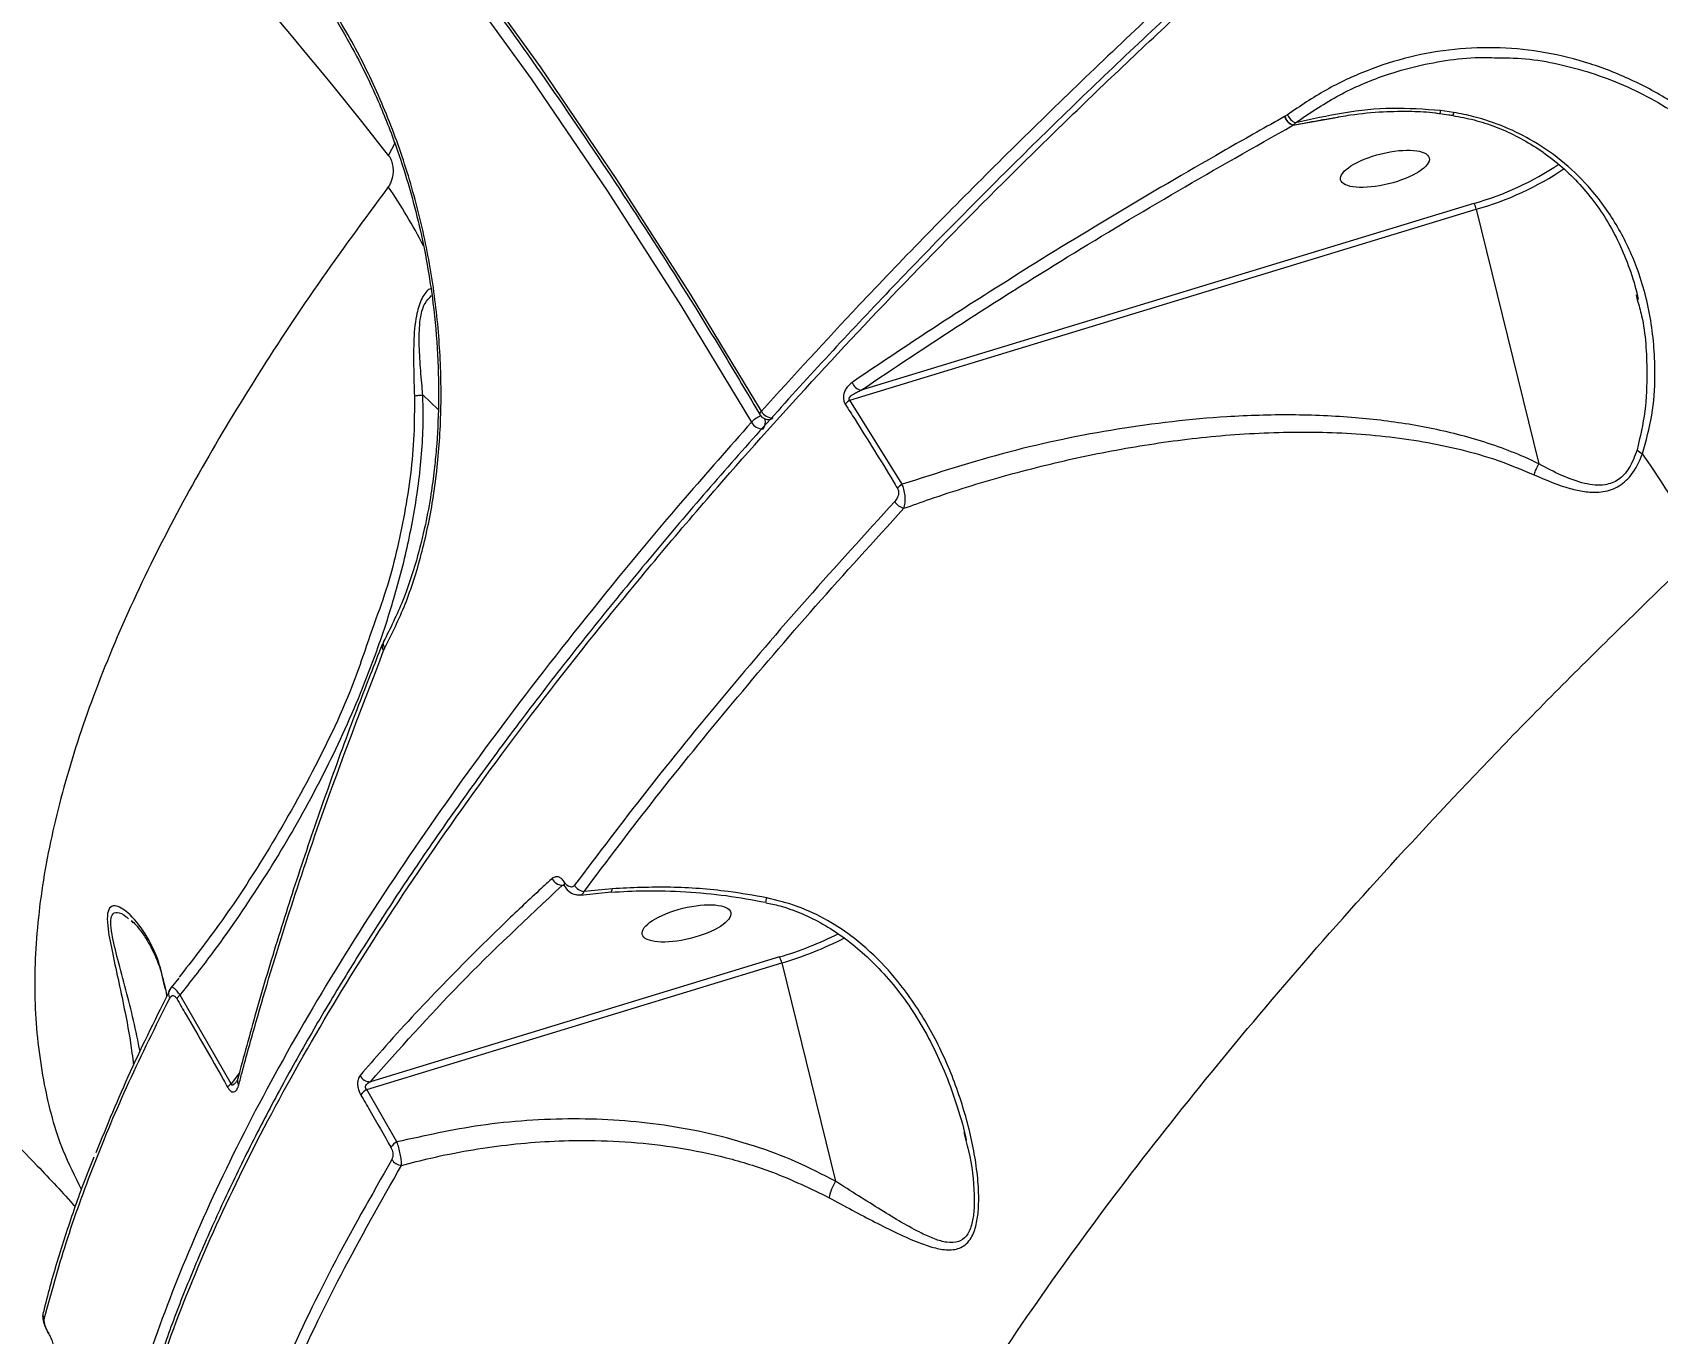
# Model space of a CAD drawing. Header units: millimetres. Extents: x -6879 to 7341, y -8047 to 7187.
# Drawn here: x -126.8 to 39.5, y 3235 to 3368 of the extents above; entities that cross this region are included whole.
import ezdxf

# ---------------------------------------------------------------- set-up
doc = ezdxf.new("R2010")
doc.units = ezdxf.units.MM
for name, color, linetype in [('DIKOM_ОБЪЕКТ', 7, 'Continuous'), ('DIKOM_РАЗМЕР_ЗОНА', 7, 'Continuous'), ('DIKOM_РАЗМЕР_ОБЪЕКТА', 7, 'Continuous')]:
    doc.layers.add(name, color=color, linetype=linetype)
doc.styles.add('style1', font='arial.ttf', dxfattribs={"width": 0.8})
doc.dimstyles.new('1-50', dxfattribs={"dimtxt": 300, "dimasz": 200, "dimexe": 100, "dimexo": 0, "dimgap": 100, "dimtad": 0, "dimdec": 0, "dimtxsty": 'style1', "dimcen": 0, "dimclrd": 7, "dimclre": 7, "dimadec": 1, "dimazin": 2, "dimtfac": 1, "dimtdec": 0, "dimtmove": 1, "dimatfit": 3, "dimfxl": 0, "dimlwd": 25, "dimlwe": 18, "dimarcsym": 0})

# ---------------------------------------------------------------- blocks, each defined once
blk = doc.blocks.new('*D19')
at = {"layer": 'Defpoints', "color": 0, "transparency": 16777216}
for p in [(5624.04, 6094.27), (-4435.35, 2864.29), (5624.04, -2640.11)]:
    blk.add_point(p, dxfattribs=at)
at = {"layer": 'DIKOM_РАЗМЕР_ОБЪЕКТА', "color": 7, "lineweight": 18, "transparency": 16777216}
for p, q in [((-4435.35, 2864.29), (-4435.35, 6194.27)), ((5624.04, -2640.11), (5624.04, 6194.27))]:
    blk.add_line(p, q, dxfattribs=at)
at = {"layer": 'DIKOM_РАЗМЕР_ОБЪЕКТА', "color": 7, "lineweight": 25, "transparency": 16777216}
for p, q in [((-4235.35, 6094.27), (2113.67, 6094.27)), ((5424.04, 6094.27), (3193.46, 6094.27))]:
    blk.add_line(p, q, dxfattribs=at)
at = {"layer": 'DIKOM_РАЗМЕР_ОБЪЕКТА', "color": 7, "transparency": 16777216}
for points in [[(-4235.35, 6127.6), (-4235.35, 6060.94), (-4435.35, 6094.27)], [(5424.04, 6127.6), (5424.04, 6060.94), (5624.04, 6094.27)]]:
    blk.add_solid(points, dxfattribs=at)
at = {"layer": 'DIKOM_РАЗМЕР_ОБЪЕКТА', "color": 0, "transparency": 16777216, "insert": (2653.56, 6094.27), "char_height": 300, "attachment_point": 5, "style": 'style1'}
blk.add_mtext('10100', dxfattribs=at)
blk = doc.blocks.new('*D17')
at = {"layer": 'Defpoints', "color": 0, "transparency": 16777216}
for p in [(-5935.35, 6990.27), (-5935.35, 998.27), (7340.79, -2830.86)]:
    blk.add_point(p, dxfattribs=at)
at = {"layer": 'DIKOM_РАЗМЕР_ЗОНА', "color": 7, "lineweight": 18, "transparency": 16777216}
for p, q in [((-5935.35, 998.27), (-5935.35, 7090.27)), ((7340.79, -2830.86), (7340.79, 7090.27))]:
    blk.add_line(p, q, dxfattribs=at)
at = {"layer": 'DIKOM_РАЗМЕР_ЗОНА', "color": 7, "lineweight": 25, "transparency": 16777216}
for p, q in [((-5735.35, 6990.27), (2016.67, 6990.27)), ((7140.79, 6990.27), (3096.46, 6990.27))]:
    blk.add_line(p, q, dxfattribs=at)
at = {"layer": 'DIKOM_РАЗМЕР_ЗОНА', "color": 7, "transparency": 16777216}
for points in [[(-5735.35, 7023.6), (-5735.35, 6956.94), (-5935.35, 6990.27)], [(7140.79, 7023.6), (7140.79, 6956.94), (7340.79, 6990.27)]]:
    blk.add_solid(points, dxfattribs=at)
at = {"layer": 'DIKOM_РАЗМЕР_ЗОНА', "color": 0, "transparency": 16777216, "insert": (2556.56, 6990.27), "char_height": 300, "attachment_point": 5, "style": 'style1'}
blk.add_mtext('13300', dxfattribs=at)

msp = doc.modelspace()

# ---------------------------------------------------------------- linework, layer by layer
at = {"layer": 'DIKOM_ОБЪЕКТ', "color": 7, "linetype": 'Continuous', "lineweight": 15}
for p, q in [((18.6, 3359.86), (17.27, 3360.06)), ((1.36, 3359.47), (1.32, 3359.45)), ((1.61, 3359.63), (1.36, 3359.47)), ((2.17, 3358.55), (6.78, 3359.38)), ((2.17, 3358.55), (2.2, 3358.56)), ((2.2, 3358.56), (2.42, 3358.81)), ((-90.35, 3355.47), (-89.64, 3356.83)), ((-43.15, 3330.44), (20.92, 3349.96)), ((20.69, 3350.56), (-42, 3331.46)), ((20.92, 3349.96), (27.33, 3323.94)), ((37.27, 3341.22), (37.4, 3340.7)), ((-86.84, 3330.97), (-85.27, 3329.48)), ((-37.81, 3321.84), (-43.15, 3330.44)), ((-90.8, 3305.82), (-91.02, 3305.36)), ((-90.85, 3304.83), (-90.83, 3304.87)), ((-90.83, 3304.87), (-90.72, 3305.11)), ((-72.59, 3280.82), (-72.43, 3280.85)), ((-70.7, 3279.83), (-67.59, 3280.16)), ((-67.48, 3280.48), (-70.35, 3280.19)), ((-116.69, 3277.18), (-116.47, 3276.98)), ((-50.34, 3273.5), (-92.21, 3260.74)), ((-92.58, 3259.95), (-50.12, 3272.89)), ((-50.12, 3272.89), (-44.62, 3250.56)), ((-111.82, 3271.34), (-112.58, 3270.36)), ((-106.44, 3260.53), (-111.66, 3269.6)), ((-105.61, 3261.65), (-106.44, 3260.53)), ((-89.5, 3254.58), (-92.58, 3259.95)), ((-31.5, 3255.56), (-31.29, 3254.74)), ((-125.16, 3235), (-125.15, 3234.99))]:
    msp.add_line(p, q, dxfattribs=at)
at = {"layer": 'DIKOM_ОБЪЕКТ', "color": 7, "linetype": 'Continuous', "lineweight": 15, "flags": 128}
for points in [[(-52.21, 3329.32), (-59.45, 3341.28), (-66.99, 3353.02), (-74.82, 3364.53), (-82.94, 3375.8), (-91.34, 3386.83), (-100.03, 3397.61), (-108.98, 3408.12), (-118.21, 3418.38), (-127.69, 3428.36), (-137.43, 3438.06), (-147.41, 3447.48), (-157.64, 3456.61), (-168.1, 3465.44), (-178.79, 3473.97), (-189.7, 3482.19), (-200.82, 3490.1), (-212.16, 3497.69), (-223.68, 3504.95), (-235.41, 3511.89), (-247.31, 3518.49), (-259.39, 3524.75)], [(-259.79, 3523.03), (-247.74, 3516.78), (-235.87, 3510.2), (-224.19, 3503.29), (-212.69, 3496.04), (-201.4, 3488.48), (-190.3, 3480.59), (-179.43, 3472.4), (-168.77, 3463.9), (-158.34, 3455.09), (-148.14, 3445.99), (-138.19, 3436.6), (-128.48, 3426.93), (-119.03, 3416.97), (-109.83, 3406.75), (-100.9, 3396.26), (-92.24, 3385.52), (-83.87, 3374.52), (-75.77, 3363.29), (-67.96, 3351.81), (-60.44, 3340.11), (-53.23, 3328.19)], [(-52.35, 3328.95), (-52.36, 3328.96), (-52.37, 3329.03), (-52.35, 3329.12), (-52.29, 3329.21), (-52.21, 3329.32)], [(-125.15, 3235.09), (-125.16, 3235.01), (-125.16, 3235)]]:
    msp.add_lwpolyline(points, dxfattribs=at)
at = {"layer": 'DIKOM_ОБЪЕКТ', "color": 7, "linetype": 'Continuous', "lineweight": 15}
for centre, radius, start, end in [((-462.61, 3063.72), 472.97, 38.0867, 55.2572), ((16.61, 3360.08), 0.664, 331.3014, 357.5698), ((2.61, 3359.82), 1.34, 195.8541, 250.5833), ((2.62, 3359.8), 1.31, 194.6683, 251.0507), ((3.06, 3360.25), 1.58, 203.2681, 246.0008), ((12.25, 3380.29), 30.9, 285.8535, 303.6545), ((12.44, 3380.11), 31.32, 285.7028, 303.9359), ((-136.34, 3320.82), 55.69, 27.1423, 34.369), ((18.78, 3349.5), 2.19, 12.0665, 29.0814), ((-41.77, 3332.67), 1.23, 199.5722, 259.2163), ((-42.01, 3328.65), 2.13, 122.5818, 139.7313), ((-51.35, 3326.37), 2.61, 110.4052, 135.9286), ((-52.1, 3328.79), 1.28, 208.0782, 273.1032), ((-51.49, 3329.46), 1, 210.4299, 280.7887), ((-51.08, 3329.92), 1.28, 208.0366, 272.8445), ((-52.95, 3328.2), 1.15, 323.3349, 16.6946), ((-51.41, 3328.98), 0.512, 281.4953, 319.6032), ((39.35, 3327.57), 2.97, 228.1983, 241.1609), ((-30.9, 3276.11), 84.4, 27.558, 35.373), ((-36.72, 3320.03), 2.11, 121.1402, 138.2729), ((-37.29, 3320.79), 1.45, 209.056, 256.3729), ((-90.41, 3305.26), 0.613, 164.0206, 224.7291), ((-90.42, 3305.29), 0.596, 163.8378, 225.7426), ((-72.54, 3281.99), 1.16, 202.711, 267.505), ((-72.05, 3280.87), 0.327, 139.8831, 201.9779), ((-70.2, 3281.47), 1.29, 209.2164, 263.12), ((-67.87, 3280.42), 0.391, 315.133, 8.9719), ((-55.69, 3280.24), 4.09, 343.5293, 350.2093), ((-61, 3309.18), 37.24, 286.6358, 296.5724), ((-60.63, 3308.45), 37.09, 286.4701, 297.1546), ((-52.25, 3272.43), 2.18, 12.05, 29.1186), ((-112.09, 3269.74), 0.786, 153.9448, 214.5686), ((-110.8, 3268.41), 1.47, 125.5088, 145.6381), ((-105.62, 3259.3), 1.48, 123.8898, 143.837), ((-105.16, 3260.82), 0.659, 166.072, 219.0241), ((-92.25, 3261.87), 1.13, 205.49, 271.8225), ((-91.76, 3258.47), 1.69, 118.9049, 147.2542), ((-88.71, 3253.1), 1.68, 117.9109, 146.3599), ((-88.97, 3253.38), 1.19, 209.2806, 267.42), ((-40.82, 3248.07), 4.54, 146.6868, 169.6795), ((-124.87, 3236.96), 0.843, 165.0779, 213.1124)]:
    msp.add_arc(centre, radius, start, end, dxfattribs=at)
for centre in [(11.58, 3354.1), (-59.87, 3276.93)]:
    msp.add_ellipse(centre, major_axis=(-4.53, -1.12), ratio=0.340722, dxfattribs=at)
for points, knots in [([(584.28, 3621.33), (582.55, 3622.06), (577.88, 3624), (569.44, 3626.58), (558.74, 3628.86), (546.96, 3630.4), (534.12, 3631.19), (520.23, 3631.18), (505.61, 3630.39), (490.31, 3628.83), (474.41, 3626.55), (457.67, 3623.5), (440.1, 3619.66), (421.75, 3615.03), (403.01, 3609.71), (383.96, 3603.73), (364.69, 3597.15), (344.87, 3589.85), (324.55, 3581.82), (303.8, 3573.09), (283.31, 3563.95), (263.15, 3554.47), (243.41, 3544.72), (223.5, 3534.42), (203.49, 3523.59), (183.44, 3512.26), (163.52, 3500.51), (143.79, 3488.37), (124.32, 3475.88), (105.05, 3462.98), (86.05, 3449.72), (67.4, 3436.13), (49.5, 3422.5), (32.41, 3408.89), (16.15, 3395.34), (0.45, 3381.63), (-14.61, 3367.81), (-28.94, 3353.91), (-41.5, 3341.06), (-48.92, 3332.92), (-52.21, 3329.32)], [0, 0, 0, 0, 0.015652, 0.042168, 0.068704, 0.09522, 0.122506, 0.149814, 0.1771, 0.203616, 0.230153, 0.256669, 0.283955, 0.311264, 0.33855, 0.365066, 0.391602, 0.418118, 0.445404, 0.472713, 0.499999, 0.52556, 0.55114, 0.576701, 0.602949, 0.629218, 0.655467, 0.681983, 0.708519, 0.735035, 0.762321, 0.78963, 0.816916, 0.843432, 0.869969, 0.896485, 0.923771, 0.951079, 0.978366, 1, 1, 1, 1]), ([(-259.3, 3524.16), (-257.36, 3523.18), (-251.74, 3520.34), (-242.54, 3515.41), (-231.76, 3509.3), (-221.13, 3502.91), (-210.67, 3496.24), (-200.37, 3489.31), (-190.24, 3482.11), (-180.28, 3474.66), (-170.51, 3466.94), (-160.93, 3458.98), (-151.54, 3450.76), (-142.35, 3442.31), (-133.36, 3433.61), (-124.58, 3424.68), (-116.02, 3415.52), (-107.67, 3406.14), (-99.54, 3396.54), (-91.64, 3386.72), (-83.97, 3376.69), (-76.53, 3366.47), (-69.33, 3356.04), (-62.38, 3345.42), (-56.75, 3336.37), (-53.47, 3330.83), (-52.35, 3328.95)], [0, 0, 0, 0, 0.022818, 0.066219, 0.109622, 0.153024, 0.196426, 0.239828, 0.28323, 0.326631, 0.370033, 0.413434, 0.456835, 0.500237, 0.543637, 0.587038, 0.630438, 0.673839, 0.717239, 0.760639, 0.804038, 0.847437, 0.890836, 0.934235, 0.977634, 1, 1, 1, 1]), ([(38.44, 3412.07), (37.3, 3411.16), (33.37, 3408.01), (26.79, 3402.6), (18.72, 3395.84), (10.86, 3389.1), (3.21, 3382.37), (-4.22, 3375.68), (-11.45, 3369), (-18.48, 3362.35), (-25.3, 3355.71), (-31.92, 3349.09), (-38.34, 3342.49), (-44.56, 3335.9), (-50.59, 3329.31), (-56.41, 3322.75), (-62.02, 3316.22), (-67.37, 3309.75), (-72.47, 3303.37), (-77.31, 3297.07), (-81.89, 3290.85), (-86.21, 3284.72), (-90.28, 3278.66), (-94.09, 3272.67), (-97.65, 3266.76), (-100.96, 3260.92), (-104.01, 3255.16), (-106.81, 3249.46), (-109.35, 3243.85), (-111.63, 3238.35), (-113.61, 3232.97), (-115.32, 3227.73), (-116.74, 3222.63), (-117.89, 3217.65), (-118.75, 3212.8), (-119.33, 3208.08), (-119.64, 3203.48), (-119.65, 3199.01), (-119.42, 3194.8), (-119.05, 3192.15), (-118.87, 3190.89)], [0, 0, 0, 0, 0.010898, 0.037946, 0.065002, 0.091934, 0.118742, 0.145456, 0.172109, 0.198728, 0.225347, 0.251988, 0.278678, 0.305448, 0.332328, 0.359348, 0.386428, 0.413422, 0.440284, 0.467045, 0.493735, 0.520386, 0.547027, 0.573686, 0.600385, 0.627157, 0.65403, 0.681034, 0.708145, 0.735226, 0.762158, 0.788976, 0.815709, 0.842384, 0.869029, 0.89567, 0.922328, 0.949025, 0.975785, 1, 1, 1, 1]), ([(-118.64, 3190.65), (-118.91, 3192.39), (-119.63, 3196.89), (-119.51, 3204.8), (-118.4, 3214.36), (-116.06, 3224.58), (-112.52, 3235.42), (-107.85, 3246.63), (-102.09, 3258.17), (-95.3, 3269.99), (-87.39, 3282.28), (-78.32, 3295.01), (-68.09, 3308.15), (-57.42, 3320.86), (-46.49, 3333.04), (-35.5, 3344.66), (-23.8, 3356.4), (-11.42, 3368.25), (1.52, 3380.08), (14.93, 3391.83), (27.3, 3402.25), (35.36, 3408.78), (38.64, 3411.43)], [0, 0, 0, 0, 0.034213, 0.088339, 0.142424, 0.19808, 0.253782, 0.309438, 0.363523, 0.41765, 0.471735, 0.527391, 0.583092, 0.638748, 0.68582, 0.732946, 0.780072, 0.827645, 0.875217, 0.921593, 0.968072, 1, 1, 1, 1]), ([(-99.72, 3375.07), (-98.68, 3373.67), (-96.74, 3371.07), (-94.4, 3367.14), (-92.64, 3363.75), (-91.34, 3360.9), (-90.31, 3358.38), (-88.8, 3354.27), (-87.06, 3348.26), (-85.82, 3341.23), (-85.28, 3335.12), (-85.19, 3330.12), (-85.38, 3326.21), (-85.68, 3323.17), (-86.03, 3320.59), (-86.61, 3317.46), (-87.53, 3313.77), (-88.91, 3309.65), (-90.18, 3307.1), (-90.86, 3305.72)], [0, 0, 0, 0, 0.070186, 0.12975, 0.178623, 0.217155, 0.249372, 0.282203, 0.382684, 0.484182, 0.552046, 0.619021, 0.681568, 0.710941, 0.746155, 0.792465, 0.849996, 0.919305, 1, 1, 1, 1]), ([(-90.72, 3305.11), (-90, 3306.56), (-88.56, 3309.46), (-86.93, 3314.59), (-85.73, 3320.19), (-85.05, 3326.21), (-84.9, 3332.54), (-85.31, 3339.06), (-86.3, 3345.64), (-87.87, 3352.19), (-90.01, 3358.56), (-92.7, 3364.63), (-95.87, 3370.36), (-98.37, 3373.75), (-99.62, 3375.45)], [0, 0, 0, 0, 0.08362, 0.167166, 0.250419, 0.333852, 0.417304, 0.500489, 0.583739, 0.667139, 0.750458, 0.833397, 0.916629, 1, 1, 1, 1]), ([(57.45, 3340.67), (56.67, 3342.38), (55.12, 3345.82), (52.18, 3350.37), (48.88, 3354.41), (45.24, 3357.87), (41.29, 3360.82), (37.05, 3363.18), (32.6, 3364.94), (28.02, 3366.08), (23.36, 3366.57), (18.69, 3366.42), (14.12, 3365.63), (9.72, 3364.22), (5.51, 3362.27), (2.91, 3360.51), (1.61, 3359.63)], [0, 0, 0, 0, 0.0751074, 0.1502153, 0.2212823, 0.2925786, 0.3636454, 0.4347703, 0.5061237, 0.5772501, 0.6483404, 0.7196589, 0.7907511, 0.8604297, 0.9303196, 1, 1, 1, 1]), ([(2.42, 3358.81), (3.81, 3359.74), (6.61, 3361.63), (11.75, 3363.89), (16.69, 3365.11), (20.76, 3365.53), (22.6, 3365.47), (23.29, 3365.45)], [0, 0, 0, 0, 0.220861, 0.444953, 0.750018, 0.907115, 1, 1, 1, 1]), ([(23.29, 3365.45), (23.76, 3365.45), (26.48, 3365.44), (30.35, 3364.68), (34.76, 3363.23), (39.04, 3361.3), (43.09, 3358.71), (46.78, 3355.53), (50.19, 3352), (53.93, 3347.02), (56.08, 3342.42), (57.16, 3340.11)], [0, 0, 0, 0, 0.033729, 0.193933, 0.276432, 0.358932, 0.519121, 0.601605, 0.68409, 0.842044, 1, 1, 1, 1]), ([(17.27, 3360.06), (15.62, 3360.18), (12.3, 3360.42), (7.32, 3359.9), (4.06, 3359.17), (2.42, 3358.81)], [0, 0, 0, 0, 0.331745, 0.663843, 1, 1, 1, 1]), ([(6.08, 3359.26), (6.74, 3359.39), (8.5, 3359.71), (11.26, 3359.97), (14.15, 3360.01), (16.1, 3359.93), (17.04, 3359.77), (17.19, 3359.75)], [0, 0, 0, 0, 0.181563, 0.481041, 0.742511, 0.960047, 1, 1, 1, 1]), ([(17.19, 3359.76), (17.5, 3359.72), (17.94, 3359.67), (18.38, 3359.59), (18.52, 3359.56)], [0, 0, 0, 0, 0.684177, 1, 1, 1, 1]), ([(18.6, 3359.86), (18.6, 3359.84), (18.57, 3359.72), (18.54, 3359.58), (18.53, 3359.59), (18.52, 3359.6)], [0, 0, 0, 0, 0.1068459, 0.6636083, 1, 1, 1, 1]), ([(37.92, 3324.97), (38.29, 3326.27), (39.03, 3328.88), (39.3, 3333.52), (38.94, 3338.61), (37.6, 3343.74), (35.5, 3348.22), (32.97, 3351.81), (30.03, 3354.72), (27.03, 3356.86), (23.88, 3358.43), (21.1, 3359.39), (19.3, 3359.73), (18.6, 3359.86)], [0, 0, 0, 0, 0.089952, 0.180154, 0.306841, 0.433485, 0.539376, 0.645174, 0.730568, 0.815884, 0.885729, 0.955518, 1, 1, 1, 1]), ([(1.32, 3359.45), (0.85, 3359.18), (-1.54, 3357.85), (-7.67, 3354.37), (-16.87, 3348.97), (-26.67, 3342.93), (-35.36, 3337.36), (-40.41, 3333.96), (-42.93, 3332.26)], [0, 0, 0, 0, 0.029987, 0.149946, 0.390057, 0.630166, 0.815082, 1, 1, 1, 1]), ([(-42, 3331.46), (-38.6, 3333.74), (-31.78, 3338.31), (-20.93, 3345.11), (-9.67, 3351.87), (-1.78, 3356.32), (2.17, 3358.55)], [0, 0, 0, 0, 0.249268, 0.498537, 0.74927, 1, 1, 1, 1]), ([(2.2, 3358.56), (3.05, 3358.73), (4.33, 3358.98), (5.63, 3359.2), (6.08, 3359.27)], [0, 0, 0, 0, 0.657176, 1, 1, 1, 1]), ([(18.51, 3359.55), (19.25, 3359.42), (20.74, 3359.14), (22.9, 3358.43), (25.01, 3357.5), (27.06, 3356.32), (29.04, 3354.88), (30.9, 3353.2), (32.61, 3351.29), (34.13, 3349.14), (35.44, 3346.78), (36.52, 3344.2), (37.2, 3342.16), (37.43, 3340.97), (37.47, 3340.74)], [0, 0, 0, 0, 0.0734831, 0.1490642, 0.2252055, 0.3065399, 0.3913674, 0.480288, 0.572812, 0.668014, 0.7659557, 0.868611, 0.9742576, 1, 1, 1, 1]), ([(-90.35, 3355.47), (-90.29, 3355.39), (-90.17, 3355.22), (-90.01, 3354.83), (-89.9, 3354.33), (-89.87, 3353.59), (-89.98, 3353.02), (-90.19, 3352.55), (-90.3, 3352.37), (-90.38, 3352.25)], [0, 0, 0, 0, 0.076763, 0.160536, 0.317426, 0.466135, 0.762512, 0.842819, 1, 1, 1, 1]), ([(-90.38, 3352.25), (-92.84, 3348.91), (-97.75, 3342.22), (-104.18, 3332.45), (-109.9, 3322.91), (-114.97, 3313.3), (-119.29, 3303.72), (-122.72, 3294.24), (-125.13, 3285.11), (-126.46, 3276.39), (-126.68, 3268.1), (-125.75, 3260.54), (-124.13, 3254.4), (-122.44, 3251.05), (-121.78, 3249.74)], [0, 0, 0, 0, 0.079396, 0.158791, 0.238977, 0.319162, 0.407806, 0.496517, 0.58516, 0.676416, 0.767747, 0.859, 0.944855, 1, 1, 1, 1]), ([(-86.07, 3341.83), (-86.12, 3341.81), (-86.49, 3341.63), (-87.05, 3340.75), (-87.62, 3338.91), (-87.8, 3336.4), (-87.79, 3333.62), (-87.74, 3331.8), (-87.71, 3330.89)], [0, 0, 0, 0, 0.0234486, 0.1841553, 0.3452325, 0.5743212, 0.7869114, 1, 1, 1, 1]), ([(-86.85, 3330.97), (-86.85, 3330.97), (-86.87, 3331.17), (-86.95, 3332.2), (-87.12, 3334.09), (-87.25, 3336.61), (-87.16, 3338.81), (-86.69, 3340.43), (-86.19, 3340.9), (-85.94, 3341.13)], [0, 0, 0, 0, 0.000328, 0.049898, 0.270007, 0.489429, 0.70419, 0.857676, 1, 1, 1, 1]), ([(37.4, 3340.7), (37.56, 3340.15), (38.23, 3337.77), (38.43, 3333.91), (38.3, 3329.28), (37.68, 3326.67), (37.37, 3325.35)], [0, 0, 0, 0, 0.111088, 0.485734, 0.740569, 1, 1, 1, 1]), ([(-42.93, 3332.26), (-43.16, 3332.06), (-43.49, 3331.79), (-43.76, 3331.21), (-43.84, 3330.79), (-43.8, 3330.4), (-43.71, 3330.16), (-43.65, 3330.05), (-43.63, 3330.02)], [0, 0, 0, 0, 0.402974, 0.573314, 0.745122, 0.853355, 0.961737, 1, 1, 1, 1]), ([(-43.15, 3330.44), (-43.16, 3330.44), (-43.19, 3330.46), (-43.22, 3330.49), (-43.23, 3330.53), (-43.24, 3330.57), (-43.24, 3330.61), (-43.19, 3330.74), (-43.03, 3330.9), (-42.75, 3331.09), (-42.4, 3331.29), (-42.13, 3331.4), (-42, 3331.46)], [0, 0, 0, 0, 0.025487, 0.051776, 0.078261, 0.086483, 0.11501, 0.152908, 0.303017, 0.490784, 0.749005, 1, 1, 1, 1]), ([(-111.66, 3269.6), (-110.6, 3270.96), (-107.72, 3274.62), (-103.36, 3280.95), (-98.75, 3288.66), (-94.69, 3296.75), (-91.77, 3303.97), (-89.66, 3310.45), (-88.2, 3316.12), (-87.15, 3322.23), (-86.76, 3327.21), (-86.82, 3330.12), (-86.84, 3330.97)], [0, 0, 0, 0, 0.078334, 0.212593, 0.347266, 0.481793, 0.615849, 0.691667, 0.782072, 0.872619, 0.962813, 1, 1, 1, 1]), ([(-87.71, 3330.89), (-87.71, 3329.55), (-87.69, 3325.51), (-88.62, 3318.82), (-90.12, 3312.19), (-91.52, 3308.39), (-92, 3307.09)], [0, 0, 0, 0, 0.164054, 0.495757, 0.827983, 1, 1, 1, 1]), ([(-87.71, 3330.89), (-87.7, 3330.89), (-87.6, 3330.9), (-87.35, 3330.93), (-87.03, 3330.96), (-86.85, 3330.97)], [0, 0, 0, 0, 0.084446, 0.500473, 1, 1, 1, 1]), ([(-86.84, 3330.97), (-86.84, 3330.97), (-86.85, 3330.97), (-86.85, 3330.97), (-86.85, 3330.97), (-86.85, 3330.97)], [0, 0, 0, 0, 0.452004, 0.830608, 1, 1, 1, 1]), ([(-43.63, 3330.02), (-43.29, 3329.5), (-41.64, 3326.9), (-39.86, 3324.04), (-38.44, 3321.68), (-38.3, 3321.44)], [0, 0, 0, 0, 0.183167, 0.91588, 1, 1, 1, 1]), ([(-53.23, 3328.19), (-55.51, 3325.6), (-61.66, 3318.63), (-70.91, 3307.43), (-80.69, 3294.7), (-89.52, 3282.13), (-97.37, 3269.78), (-104.17, 3257.68), (-109.76, 3246.11), (-114.17, 3235.09), (-117.42, 3224.64), (-119.59, 3214.58), (-120.53, 3205.01), (-120.53, 3197.39), (-119.75, 3193.23), (-119.5, 3191.87)], [0, 0, 0, 0, 0.048235, 0.129945, 0.211718, 0.293427, 0.37751, 0.461662, 0.545745, 0.627455, 0.709227, 0.790937, 0.87502, 0.959172, 1, 1, 1, 1]), ([(27.33, 3323.94), (26.72, 3324.22), (24.39, 3325.3), (20.09, 3326.75), (14.4, 3328), (8.35, 3328.74), (2.01, 3329.01), (-6.12, 3328.76), (-15.8, 3327.63), (-26.93, 3325.33), (-34.19, 3323), (-37.81, 3321.84)], [0, 0, 0, 0, 0.0310729, 0.1198392, 0.2089547, 0.2979303, 0.3968242, 0.495743, 0.663632, 0.8319722, 1, 1, 1, 1]), ([(-37.63, 3319.38), (-36.75, 3319.69), (-33.37, 3320.9), (-27.43, 3322.74), (-19.77, 3324.65), (-12.04, 3326.08), (-4.2, 3326.99), (3.7, 3327.3), (11.63, 3326.89), (18.13, 3325.78), (23.2, 3324.34), (25.63, 3323.31), (26.85, 3322.79)], [0, 0, 0, 0, 0.041995, 0.159523, 0.277493, 0.395316, 0.513122, 0.633877, 0.754565, 0.875868, 0.937949, 1, 1, 1, 1]), ([(26.85, 3322.79), (28.08, 3322.27), (29.79, 3321.54), (32, 3321.06), (33.58, 3320.97), (35.22, 3321.34), (36.78, 3322.59), (37.54, 3323.99), (37.88, 3324.86), (37.92, 3324.97)], [0, 0, 0, 0, 0.286517, 0.400277, 0.516299, 0.657462, 0.799389, 0.976345, 1, 1, 1, 1]), ([(37.37, 3325.35), (37.13, 3324.7), (36.69, 3323.51), (35.53, 3322.22), (33.93, 3321.63), (31.92, 3321.86), (29.66, 3322.69), (28.1, 3323.51), (27.33, 3323.93), (27.33, 3323.93)], [0, 0, 0, 0, 0.159558, 0.287538, 0.415041, 0.593459, 0.796209, 0.999726, 1, 1, 1, 1]), ([(26.85, 3322.79), (26.86, 3322.82), (26.91, 3323.01), (27.05, 3323.4), (27.23, 3323.74), (27.33, 3323.93)], [0, 0, 0, 0, 0.084427, 0.497359, 1, 1, 1, 1]), ([(27.33, 3323.93), (27.33, 3323.94), (27.33, 3323.94), (27.33, 3323.94), (27.33, 3323.94), (27.33, 3323.94)], [0, 0, 0, 0, 0.348375, 0.815678, 1, 1, 1, 1]), ([(-38.3, 3321.44), (-38.27, 3321.38), (-38.21, 3321.27), (-38.17, 3321.04), (-38.19, 3320.79), (-38.3, 3320.42), (-38.45, 3320.22), (-38.56, 3320.08)], [0, 0, 0, 0, 0.1212368, 0.2523228, 0.411584, 0.5993525, 1, 1, 1, 1]), ([(-37.63, 3319.38), (-37.58, 3319.55), (-37.48, 3319.91), (-37.49, 3320.62), (-37.61, 3321.31), (-37.75, 3321.68), (-37.81, 3321.84)], [0, 0, 0, 0, 0.282938, 0.567481, 0.81119, 1, 1, 1, 1]), ([(-38.56, 3320.08), (-41.59, 3316.76), (-47.65, 3310.11), (-56.08, 3300.24), (-64.06, 3290.46), (-68.9, 3284.04), (-71.32, 3280.84)], [0, 0, 0, 0, 0.24912, 0.498242, 0.74912, 1, 1, 1, 1]), ([(-70.35, 3280.19), (-67.95, 3283.37), (-63.15, 3289.73), (-55.21, 3299.47), (-46.78, 3309.34), (-40.68, 3316.03), (-37.63, 3319.38)], [0, 0, 0, 0, 0.249119, 0.498241, 0.749121, 1, 1, 1, 1]), ([(-55.44, 3137.14), (-55.93, 3138.5), (-57.28, 3142.23), (-58.27, 3149.05), (-58.47, 3157.57), (-57.47, 3166.77), (-55.37, 3176.38), (-52.23, 3186.32), (-48.17, 3196.48), (-43.07, 3207.16), (-36.91, 3218.33), (-29.69, 3229.95), (-21.62, 3241.71), (-12.78, 3253.54), (-3.23, 3265.39), (7.22, 3277.52), (18.58, 3289.9), (30.78, 3302.49), (39.54, 3310.94), (43.92, 3315.16)], [0, 0, 0, 0, 0.035682, 0.097817, 0.159951, 0.222978, 0.286005, 0.345201, 0.404443, 0.46364, 0.524562, 0.585533, 0.646455, 0.704581, 0.762748, 0.820874, 0.880568, 0.940306, 1, 1, 1, 1]), ([(-92, 3307.09), (-92.67, 3305.12), (-94.43, 3299.86), (-98.35, 3291.81), (-103.06, 3283.62), (-107.57, 3276.83), (-110.47, 3273.11), (-111.77, 3271.43)], [0, 0, 0, 0, 0.149272, 0.398972, 0.64826, 0.841944, 1, 1, 1, 1]), ([(-91.01, 3305.44), (-91.82, 3303.38), (-93.7, 3298.61), (-96.39, 3291.25), (-99.13, 3283.36), (-101.64, 3275.57), (-103.88, 3268.09), (-105.18, 3263.28), (-105.79, 3260.98)], [0, 0, 0, 0, 0.133596, 0.309001, 0.484704, 0.660895, 0.837762, 1, 1, 1, 1]), ([(-105.67, 3260.41), (-105.56, 3260.83), (-105, 3262.95), (-103.46, 3268.51), (-100.81, 3277.22), (-96.62, 3289.82), (-93.02, 3299.17), (-90.85, 3304.83)], [0, 0, 0, 0, 0.02999, 0.149953, 0.390073, 0.630191, 1, 1, 1, 1]), ([(-90.99, 3305.47), (-90.99, 3305.46), (-90.99, 3305.45), (-90.99, 3305.45), (-90.99, 3305.44)], [0, 0, 0, 0, 0.795926, 1, 1, 1, 1]), ([(-90.72, 3305.11), (-90.77, 3305.18), (-90.87, 3305.35), (-90.9, 3305.57), (-90.87, 3305.68), (-90.85, 3305.73)], [0, 0, 0, 0, 0.37551, 0.770661, 1, 1, 1, 1]), ([(-90.85, 3305.73), (-90.84, 3305.76), (-90.82, 3305.86), (-90.74, 3305.94), (-90.68, 3305.99)], [0, 0, 0, 0, 0.306272, 1, 1, 1, 1]), ([(-73.61, 3281.54), (-73.91, 3281.26), (-75.43, 3279.86), (-79.29, 3276.23), (-84.89, 3270.66), (-89.84, 3265.34), (-92.51, 3262.25), (-93.27, 3261.38)], [0, 0, 0, 0, 0.041373, 0.20687, 0.538146, 0.869429, 1, 1, 1, 1]), ([(-72.3, 3281.08), (-72.39, 3281.21), (-72.58, 3281.47), (-72.92, 3281.68), (-73.29, 3281.74), (-73.5, 3281.61), (-73.61, 3281.54)], [0, 0, 0, 0, 0.232213, 0.463986, 0.714002, 1, 1, 1, 1]), ([(-158.03, 3280.64), (-156.69, 3279.61), (-152.89, 3276.69), (-146.8, 3271.58), (-139.75, 3265.36), (-132.92, 3258.88), (-127.13, 3253.1), (-123.68, 3249.37), (-122.39, 3247.97)], [0, 0, 0, 0, 0.106551, 0.303181, 0.498422, 0.692205, 0.884486, 1, 1, 1, 1]), ([(-92.21, 3260.74), (-89.25, 3264.07), (-83.32, 3270.74), (-76.17, 3277.46), (-72.59, 3280.82)], [0, 0, 0, 0, 0.4991741, 1, 1, 1, 1]), ([(-72.5, 3280.92), (-72.5, 3280.92), (-72.52, 3280.92), (-72.46, 3280.9), (-72.4, 3280.83), (-72.36, 3280.76), (-72.35, 3280.74)], [0, 0, 0, 0, 0.049807, 0.504959, 0.897448, 1, 1, 1, 1]), ([(-72.35, 3280.75), (-72.33, 3280.72), (-72.19, 3280.46), (-71.82, 3280.12), (-71.25, 3279.83), (-70.88, 3279.85), (-70.71, 3279.86)], [0, 0, 0, 0, 0.050967, 0.429059, 0.746639, 1, 1, 1, 1]), ([(-71.32, 3280.84), (-71.35, 3280.81), (-71.43, 3280.7), (-71.62, 3280.63), (-71.87, 3280.67), (-72.1, 3280.81), (-72.23, 3280.99), (-72.3, 3281.08)], [0, 0, 0, 0, 0.1043851, 0.345399, 0.5759732, 0.7877835, 1, 1, 1, 1]), ([(-70.71, 3279.86), (-70.63, 3279.88), (-70.49, 3279.92), (-70.4, 3280.11), (-70.35, 3280.19)], [0, 0, 0, 0, 0.562657, 1, 1, 1, 1]), ([(-67.59, 3280.12), (-66.44, 3280.19), (-63.9, 3280.33), (-59.96, 3280.21), (-55.82, 3279.83), (-53.11, 3279.34), (-51.76, 3279.09)], [0, 0, 0, 0, 0.217918, 0.481677, 0.742947, 1, 1, 1, 1]), ([(-51.66, 3279.55), (-52.97, 3279.78), (-56.23, 3280.34), (-61.54, 3280.74), (-65.5, 3280.57), (-67.48, 3280.48)], [0, 0, 0, 0, 0.251274, 0.623474, 1, 1, 1, 1]), ([(-113.28, 3270.56), (-113.45, 3271.38), (-113.88, 3273.41), (-115.21, 3275.97), (-116.62, 3277.75), (-117.7, 3278.54), (-118.37, 3278.8), (-118.91, 3278.63), (-119.17, 3277.78), (-119.06, 3276.17), (-118.58, 3273.79), (-117.93, 3270.87), (-117.23, 3267.49), (-116.69, 3264.65), (-116.5, 3262.84), (-116.45, 3262.43)], [0, 0, 0, 0, 0.098177, 0.243285, 0.39133, 0.444129, 0.497593, 0.556294, 0.604612, 0.652998, 0.724551, 0.797592, 0.872244, 0.970697, 1, 1, 1, 1]), ([(-51.77, 3279.05), (-51.29, 3278.96), (-50.09, 3278.71), (-48.21, 3278.02), (-46.13, 3277.03), (-44.07, 3275.74), (-42.07, 3274.17), (-40.1, 3272.29), (-38.21, 3270.09), (-36.44, 3267.59), (-34.85, 3264.83), (-33.44, 3261.81), (-32.26, 3258.55), (-31.54, 3256.17), (-31.27, 3254.88), (-31.25, 3254.76)], [0, 0, 0, 0, 0.04243, 0.105686, 0.172771, 0.243795, 0.318922, 0.398452, 0.486459, 0.577853, 0.67345, 0.773724, 0.878875, 0.989181, 1, 1, 1, 1]), ([(-45.29, 3248.88), (-43.7, 3248.02), (-41.29, 3246.73), (-38.29, 3245.22), (-36.3, 3244.33), (-34.58, 3243.74), (-33.1, 3243.47), (-31.73, 3243.66), (-30.72, 3244.61), (-30.19, 3246.07), (-29.98, 3247.67), (-29.96, 3249.58), (-30.15, 3251.81), (-30.73, 3255.18), (-31.91, 3259.49), (-34.01, 3264.58), (-36.61, 3268.99), (-39.54, 3272.63), (-42.4, 3275.28), (-45.44, 3277.31), (-48.44, 3278.76), (-50.61, 3279.29), (-51.66, 3279.55)], [0, 0, 0, 0, 0.086694, 0.131401, 0.176076, 0.208201, 0.240903, 0.27442, 0.308252, 0.337743, 0.365054, 0.393036, 0.432878, 0.472763, 0.554546, 0.639695, 0.726413, 0.788998, 0.852848, 0.902093, 0.952588, 1, 1, 1, 1]), ([(-115.77, 3263.84), (-115.98, 3264.89), (-116.42, 3267.01), (-117.22, 3270.16), (-118.03, 3273.15), (-118.63, 3275.55), (-118.82, 3277.11), (-118.66, 3277.95), (-118.07, 3278.13), (-117.44, 3277.86), (-117.03, 3277.48), (-116.95, 3277.41)], [0, 0, 0, 0, 0.146532, 0.294217, 0.444124, 0.577696, 0.656108, 0.734315, 0.834661, 0.968364, 1, 1, 1, 1]), ([(-116.65, 3277.23), (-116.55, 3277.14), (-116.3, 3276.91), (-115.76, 3276.26), (-115.04, 3275.23), (-114.3, 3273.84), (-113.63, 3272.15), (-113.34, 3270.89), (-113.2, 3270.29)], [0, 0, 0, 0, 0.083778, 0.204445, 0.360737, 0.594638, 0.803834, 1, 1, 1, 1]), ([(-112.64, 3270.29), (-114.07, 3267.42), (-116.93, 3261.69), (-119.18, 3256.2), (-120.3, 3253.46)], [0, 0, 0, 0, 0.499999, 1, 1, 1, 1]), ([(-113.02, 3269.5), (-113.02, 3269.51), (-113.04, 3269.92), (-113.16, 3270.24), (-113.28, 3270.56)], [0, 0, 0, 0, 0.009593, 1, 1, 1, 1]), ([(-112.6, 3270.37), (-112.64, 3270.31), (-112.73, 3270.23), (-112.77, 3270.12), (-112.78, 3270.08)], [0, 0, 0, 0, 0.597273, 1, 1, 1, 1]), ([(-111.66, 3269.6), (-111.77, 3269.74), (-111.99, 3270.02), (-112.27, 3270.29), (-112.48, 3270.42), (-112.58, 3270.43), (-112.6, 3270.38), (-112.6, 3270.38)], [0, 0, 0, 0, 0.237022, 0.47388, 0.715677, 0.98588, 1, 1, 1, 1]), ([(-125.58, 3236.5), (-124.87, 3239.07), (-123.46, 3244.22), (-120.53, 3252.31), (-117.04, 3260.64), (-114.17, 3266.41), (-112.73, 3269.3)], [0, 0, 0, 0, 0.249121, 0.498243, 0.749122, 1, 1, 1, 1]), ([(-112.73, 3269.3), (-112.68, 3269.37), (-112.6, 3269.51), (-112.42, 3269.57), (-112.27, 3269.52), (-112.13, 3269.41), (-112.06, 3269.29), (-112.02, 3269.24)], [0, 0, 0, 0, 0.319584, 0.561878, 0.72795, 0.864057, 1, 1, 1, 1]), ([(-112.02, 3269.24), (-111.7, 3268.69), (-110.08, 3265.94), (-108.35, 3262.92), (-106.96, 3260.43), (-106.81, 3260.18)], [0, 0, 0, 0, 0.183171, 0.915877, 1, 1, 1, 1]), ([(-106.81, 3260.18), (-106.76, 3260.09), (-106.65, 3259.92), (-106.47, 3259.75), (-106.27, 3259.67), (-106.04, 3259.72), (-105.82, 3259.97), (-105.72, 3260.27), (-105.67, 3260.41)], [0, 0, 0, 0, 0.109876, 0.220075, 0.325774, 0.492522, 0.753753, 1, 1, 1, 1]), ([(-105.86, 3260.82), (-105.93, 3260.73), (-106.04, 3260.57), (-106.21, 3260.42), (-106.32, 3260.38), (-106.37, 3260.39), (-106.4, 3260.4), (-106.42, 3260.43), (-106.43, 3260.47), (-106.44, 3260.51), (-106.44, 3260.53)], [0, 0, 0, 0, 0.372783, 0.649099, 0.782101, 0.828116, 0.874532, 0.887692, 0.9333, 1, 1, 1, 1]), ([(-105.81, 3260.99), (-105.81, 3260.97), (-105.83, 3260.87), (-105.87, 3260.8), (-105.86, 3260.81), (-105.86, 3260.81)], [0, 0, 0, 0, 0.123387, 0.765813, 1, 1, 1, 1]), ([(-93.27, 3261.38), (-93.35, 3261.25), (-93.48, 3261.04), (-93.53, 3260.55), (-93.48, 3260.09), (-93.35, 3259.68), (-93.23, 3259.47), (-93.19, 3259.38)], [0, 0, 0, 0, 0.303828, 0.50233, 0.701705, 0.873307, 1, 1, 1, 1]), ([(-92.58, 3259.95), (-92.61, 3259.97), (-92.66, 3260.01), (-92.71, 3260.1), (-92.72, 3260.17), (-92.71, 3260.26), (-92.66, 3260.39), (-92.5, 3260.57), (-92.32, 3260.67), (-92.21, 3260.74)], [0, 0, 0, 0, 0.104407, 0.174044, 0.229721, 0.304718, 0.396606, 0.608603, 1, 1, 1, 1]), ([(-93.19, 3259.38), (-92.87, 3258.85), (-91.83, 3257.07), (-90.82, 3255.28), (-90.11, 3254.03)], [0, 0, 0, 0, 0.299628, 1, 1, 1, 1]), ([(-44.62, 3250.56), (-45.95, 3251.25), (-48.63, 3252.63), (-52.95, 3254.23), (-57.47, 3255.48), (-62.1, 3256.34), (-66.75, 3256.83), (-71.44, 3256.99), (-76.19, 3256.81), (-82.24, 3256.2), (-86.66, 3255.21), (-89.5, 3254.58)], [0, 0, 0, 0, 0.10065, 0.201317, 0.305244, 0.409185, 0.509639, 0.610101, 0.712667, 0.81524, 1, 1, 1, 1]), ([(-90.11, 3254.03), (-90.08, 3253.98), (-90.02, 3253.85), (-89.93, 3253.6), (-89.9, 3253.3), (-89.92, 3253.01), (-89.98, 3252.87), (-90.01, 3252.79)], [0, 0, 0, 0, 0.120744, 0.307555, 0.522975, 0.737437, 1, 1, 1, 1]), ([(-89.03, 3252.18), (-89.02, 3252.32), (-89.02, 3252.59), (-89.1, 3253.18), (-89.25, 3253.82), (-89.39, 3254.3), (-89.48, 3254.53), (-89.5, 3254.58)], [0, 0, 0, 0, 0.243552, 0.48755, 0.719784, 0.941851, 1, 1, 1, 1]), ([(-89.03, 3252.18), (-88.03, 3252.44), (-84.48, 3253.35), (-78.27, 3254.41), (-71.4, 3254.83), (-65.52, 3254.61), (-60.63, 3254.04), (-55.79, 3253.03), (-50.57, 3251.45), (-47.19, 3249.81), (-45.29, 3248.88)], [0, 0, 0, 0, 0.06727, 0.238607, 0.412173, 0.521216, 0.630242, 0.742523, 0.854783, 1, 1, 1, 1]), ([(-31.29, 3254.74), (-31.19, 3254.38), (-30.7, 3252.53), (-30.44, 3250.15), (-30.43, 3247.74), (-30.6, 3246.34), (-31.02, 3245.11), (-31.61, 3244.57), (-32.34, 3244.26), (-33.21, 3244.25), (-34.5, 3244.63), (-36.03, 3245.33), (-37.86, 3246.33), (-40.73, 3248.08), (-43.05, 3249.56), (-44.62, 3250.56)], [0, 0, 0, 0, 0.037718, 0.193615, 0.244781, 0.296956, 0.353625, 0.409254, 0.419864, 0.486203, 0.548254, 0.611658, 0.707244, 0.802912, 1, 1, 1, 1]), ([(-120.51, 3253.03), (-120.88, 3252.11), (-121.96, 3249.38), (-123.46, 3244.96), (-124.81, 3240.6), (-125.44, 3238.04), (-125.66, 3237.17)], [0, 0, 0, 0, 0.168612, 0.498736, 0.828738, 1, 1, 1, 1]), ([(-90.01, 3252.79), (-92.11, 3249.09), (-96.32, 3241.69), (-101.4, 3230.99), (-105.65, 3220.59), (-107.63, 3213.99), (-108.62, 3210.69)], [0, 0, 0, 0, 0.248618, 0.497234, 0.748617, 1, 1, 1, 1]), ([(-107.62, 3210.14), (-106.64, 3213.4), (-104.69, 3219.91), (-100.47, 3230.26), (-95.39, 3240.97), (-91.15, 3248.45), (-89.03, 3252.18)], [0, 0, 0, 0, 0.248615, 0.497231, 0.748615, 1, 1, 1, 1]), ([(-125.68, 3237.16), (-125.7, 3237.07), (-125.75, 3236.84), (-125.71, 3236.41), (-125.58, 3235.85), (-125.38, 3235.43), (-125.29, 3235.25)], [0, 0, 0, 0, 0.139891, 0.36125, 0.719133, 1, 1, 1, 1]), ([(-125.15, 3235.09), (-125.18, 3235.13), (-125.27, 3235.29), (-125.41, 3235.6), (-125.53, 3235.97), (-125.6, 3236.29), (-125.58, 3236.43), (-125.58, 3236.5)], [0, 0, 0, 0, 0.079845, 0.318155, 0.555578, 0.77742, 1, 1, 1, 1]), ([(-125.29, 3235.25), (-125.28, 3235.23), (-125.25, 3235.14), (-125.19, 3235.07), (-125.15, 3235.01)], [0, 0, 0, 0, 0.17473, 1, 1, 1, 1]), ([(-124.53, 3233.18), (-124.54, 3233.31), (-124.54, 3233.56), (-124.68, 3234.08), (-124.89, 3234.61), (-125.07, 3234.94), (-125.15, 3235.09)], [0, 0, 0, 0, 0.259141, 0.517705, 0.781226, 1, 1, 1, 1])]:
    msp.add_open_spline(points, degree=3, knots=knots, dxfattribs=at)

# ---------------------------------------------------------------- dimensions: what is measured, and where the dimension line sits
at = {"layer": 'DIKOM_РАЗМЕР_ЗОНА'}
dim = msp.add_linear_dim(base=(-5935.35, 6990.27), p1=(7340.79, -2830.86), p2=(-5935.35, 998.27), text='13300', dimstyle='1-50', override={"dimscale": 1, "dimtix": 0, "dimtofl": 1, "dimtmove": 1, "dimatfit": 3}, dxfattribs=at)
dim.commit()
dim.dimension.update_dxf_attribs({"geometry": '*D17', "text_midpoint": (2556.56, 6990.27), "dimtype": 160})
at = {"layer": 'DIKOM_РАЗМЕР_ОБЪЕКТА'}
dim = msp.add_linear_dim(base=(5624.04, 6094.27), p1=(-4435.35, 2864.29), p2=(5624.04, -2640.11), text='10100', dimstyle='1-50', override={"dimscale": 1, "dimtix": 0, "dimtofl": 1, "dimtmove": 1, "dimatfit": 3}, dxfattribs=at)
dim.commit()
dim.dimension.update_dxf_attribs({"geometry": '*D19', "text_midpoint": (2653.56, 6094.27), "dimtype": 160})

doc.saveas('drawing.dxf')
